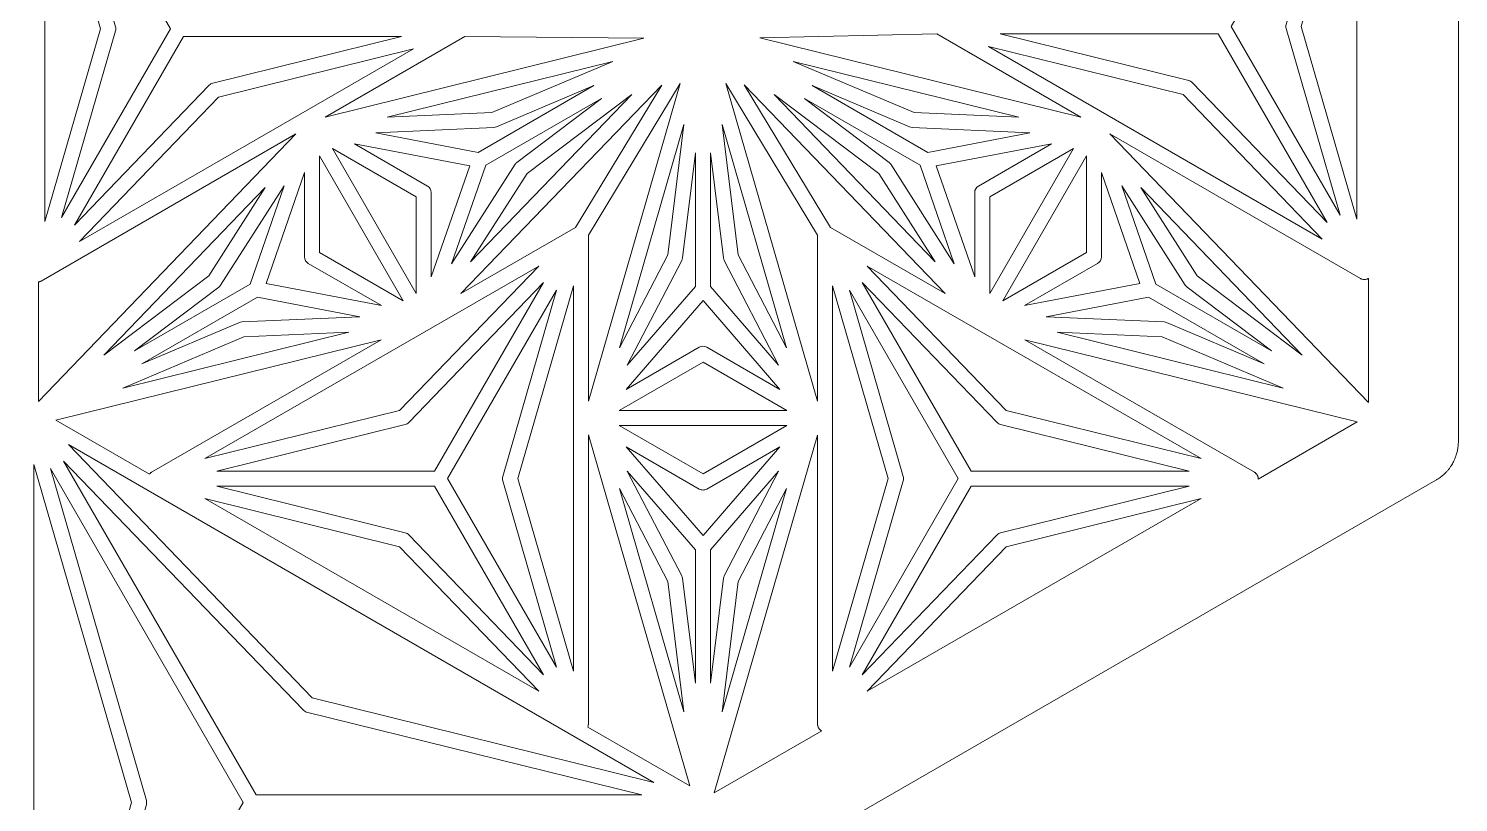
# Model space of a CAD drawing. Header units: inches. Extents: x 0.08 to 7.7, y 0.07 to 8.85.
# Drawn here: x 5.106 to 7.702, y 1.65 to 3.056 of the extents above; entities that cross this region are included whole.
import ezdxf

# ---------------------------------------------------------------- set-up
doc = ezdxf.new("R2010")
doc.units = ezdxf.units.IN
doc.header["$MEASUREMENT"] = 0
doc.layers.add('Layer 1', color=7, linetype='Continuous')

# ---------------------------------------------------------------- blocks, each defined once
blk = doc.blocks.new('block 2')
at = {"layer": 'Layer 1', "lineweight": 0}
for points in [[(5.1354, 3.4049), (5.2365, 3.0549), (5.1354, 2.7049), (5.1354, 3.4049)], [(7.518, 2.7094), (7.417, 3.0594), (7.518, 3.4094), (7.518, 2.7094)], [(6.2233, 3.038), (5.6446, 2.8948), (5.8983, 3.0413), (6.2233, 3.038)], [(6.4337, 3.039), (6.7552, 3.0457), (7.0165, 2.8948), (6.4337, 3.039)], [(5.4509, 2.9311), (5.8046, 3.0186), (5.1984, 2.6686), (5.4509, 2.9311)], [(6.8489, 3.023), (7.2025, 2.9355), (7.4551, 2.673), (6.8489, 3.023)], [(6.1668, 2.996), (5.9472, 2.903), (5.7568, 2.8945), (6.1668, 2.996)], [(6.7139, 2.903), (6.4943, 2.996), (6.9043, 2.8945), (6.7139, 2.903)], [(6.2557, 2.953), (6.099, 2.6942), (5.891, 2.5741), (6.2557, 2.953)], [(6.0111, 2.7923), (6.2015, 2.936), (5.9086, 2.6316), (6.0111, 2.7923)], [(6.1224, 2.6803), (6.289, 2.9555), (6.1224, 2.3786), (6.1224, 2.6803)], [(6.5387, 2.3787), (6.3722, 2.9555), (6.5387, 2.6803), (6.5387, 2.3787)], [(6.4054, 2.9531), (6.7701, 2.5741), (6.5621, 2.6942), (6.4054, 2.9531)], [(6.65, 2.7923), (6.7525, 2.6316), (6.4596, 2.936), (6.65, 2.7923)], [(6.2959, 2.8815), (6.2666, 2.6448), (6.1788, 2.4757), (6.2959, 2.8815)], [(6.3945, 2.6448), (6.3652, 2.8815), (6.4823, 2.4757), (6.3945, 2.6448)], [(5.8098, 2.5743), (5.6578, 2.8377), (5.8098, 2.7499), (5.8098, 2.5743)], [(6.8513, 2.7499), (7.0033, 2.8377), (6.8513, 2.5743), (6.8513, 2.7499)], [(5.6343, 2.8241), (5.7863, 2.5607), (5.6343, 2.6485), (5.6343, 2.8241)], [(7.0269, 2.8241), (7.0269, 2.6485), (6.8748, 2.5607), (7.0269, 2.8241)], [(5.5355, 2.7668), (5.433, 2.6061), (5.2426, 2.4624), (5.5355, 2.7668)], [(7.2281, 2.6061), (7.1256, 2.7668), (7.4185, 2.4624), (7.2281, 2.6061)], [(6.0323, 2.6242), (5.7797, 2.3617), (5.426, 2.2742), (6.0323, 2.6242)], [(6.8814, 2.3617), (6.6288, 2.6242), (7.2351, 2.2742), (6.8814, 2.3617)], [(5.9941, 2.2379), (6.0952, 2.5879), (6.0952, 1.8879), (5.9941, 2.2379)], [(6.5659, 2.5879), (6.667, 2.2379), (6.5659, 1.8879), (6.5659, 2.5879)], [(5.4969, 2.4954), (5.6873, 2.5039), (5.2772, 2.4024), (5.4969, 2.4954)], [(7.1642, 2.4954), (7.3839, 2.4024), (6.9738, 2.5039), (7.1642, 2.4954)], [(6.3306, 2.4493), (6.4826, 2.3615), (6.1785, 2.3615), (6.3306, 2.4493)], [(6.4826, 2.3343), (6.3306, 2.2465), (6.1785, 2.3343), (6.4826, 2.3343)], [(6.2412, 1.686), (5.6211, 1.8394), (5.1782, 2.2997), (6.2412, 1.686)], [(5.1153, 2.2633), (5.2925, 1.6497), (5.1153, 1.036), (5.1153, 2.2633)], [(6.1788, 2.2201), (6.2666, 2.051), (6.2959, 1.8143), (6.1788, 2.2201)], [(6.3945, 2.051), (6.4823, 2.2201), (6.3652, 1.8143), (6.3945, 2.051)], [(5.7797, 2.114), (6.0323, 1.8516), (5.426, 2.2016), (5.7797, 2.114)], [(6.8814, 2.114), (7.2351, 2.2016), (6.6288, 1.8516), (6.8814, 2.114)]]:
    blk.add_lwpolyline(points, dxfattribs=at)
for points, knots in [([(7.6873, 2.2585), (7.688, 2.2594), (7.6886, 2.2604), (7.6893, 2.2613), (7.69, 2.2625), (7.6907, 2.2637), (7.6914, 2.2649), (7.6921, 2.266), (7.6927, 2.2672), (7.6933, 2.2684), (7.6939, 2.2694), (7.6944, 2.2705), (7.6949, 2.2716), (7.6955, 2.273), (7.6961, 2.2743), (7.6967, 2.2757), (7.6971, 2.2767), (7.6974, 2.2778), (7.6978, 2.2788), (7.6983, 2.2803), (7.6988, 2.2817), (7.6992, 2.2832), (7.6995, 2.2843), (7.6998, 2.2854), (7.7001, 2.2865), (7.7004, 2.2879), (7.7007, 2.2894), (7.701, 2.2908), (7.7012, 2.2921), (7.7014, 2.2934), (7.7016, 2.2947), (7.7018, 2.296), (7.7019, 2.2973), (7.702, 2.2985), (7.7022, 2.3001), (7.7022, 2.3018), (7.7023, 2.3034), (7.7023, 2.3041), (7.7024, 2.3049), (7.7024, 2.3056), (7.7024, 2.3056), (7.7024, 6.6148), (7.7024, 6.6148), (7.7024, 6.6156), (7.7023, 6.6163), (7.7023, 6.6171), (7.7022, 6.6187), (7.7022, 6.6203), (7.702, 6.6219), (7.7019, 6.6232), (7.7018, 6.6244), (7.7016, 6.6257), (7.7014, 6.627), (7.7012, 6.6283), (7.701, 6.6296), (7.7007, 6.6311), (7.7004, 6.6325), (7.7001, 6.6339), (7.6998, 6.635), (7.6995, 6.6361), (7.6992, 6.6372), (7.6988, 6.6387), (7.6983, 6.6402), (7.6978, 6.6416), (7.6974, 6.6427), (7.6971, 6.6437), (7.6967, 6.6447), (7.6961, 6.6461), (7.6955, 6.6475), (7.6949, 6.6488), (7.6944, 6.6499), (7.6939, 6.651), (7.6934, 6.652), (7.6927, 6.6532), (7.6921, 6.6544), (7.6914, 6.6556), (7.6907, 6.6568), (7.69, 6.6579), (7.6893, 6.6591), (7.6886, 6.6601), (7.688, 6.661), (7.6873, 6.662), (7.6864, 6.6632), (7.6855, 6.6644), (7.6846, 6.6656), (7.6839, 6.6665), (7.6832, 6.6673), (7.6825, 6.6681), (7.6815, 6.6693), (7.6805, 6.6704), (7.6794, 6.6716), (7.6786, 6.6724), (7.6778, 6.6731), (7.677, 6.6739), (7.6759, 6.6749), (7.6748, 6.6759), (7.6737, 6.6769), (7.6727, 6.6777), (7.6716, 6.6785), (7.6706, 6.6793), (7.6696, 6.6801), (7.6686, 6.6809), (7.6675, 6.6817), (7.6662, 6.6826), (7.6649, 6.6834), (7.6635, 6.6843), (7.6628, 6.6847), (7.6622, 6.6851), (7.6616, 6.6855), (7.6616, 6.6855), (3.9297, 8.8401), (3.9297, 8.8401), (3.929, 8.8405), (3.9283, 8.8408), (3.9275, 8.8412), (3.9262, 8.8419), (3.9249, 8.8427), (3.9235, 8.8433), (3.9222, 8.8439), (3.921, 8.8444), (3.9197, 8.8449), (3.9186, 8.8454), (3.9174, 8.8458), (3.9163, 8.8463), (3.9148, 8.8468), (3.9133, 8.8472), (3.9118, 8.8477), (3.9108, 8.848), (3.9098, 8.8483), (3.9088, 8.8485), (3.9072, 8.8489), (3.9056, 8.8492), (3.904, 8.8496), (3.9031, 8.8497), (3.9021, 8.8499), (3.9011, 8.8501), (3.8995, 8.8503), (3.8979, 8.8505), (3.8963, 8.8506), (3.8953, 8.8507), (3.8942, 8.8508), (3.8931, 8.8509), (3.8916, 8.8509), (3.8902, 8.851), (3.8887, 8.851), (3.8875, 8.851), (3.8862, 8.8509), (3.885, 8.8509), (3.8837, 8.8508), (3.8824, 8.8507), (3.8811, 8.8506), (3.8797, 8.8505), (3.8783, 8.8503), (3.8769, 8.8501), (3.8758, 8.8499), (3.8746, 8.8497), (3.8735, 8.8495), (3.872, 8.8492), (3.8706, 8.8489), (3.8691, 8.8486), (3.868, 8.8483), (3.8668, 8.8479), (3.8657, 8.8476), (3.8643, 8.8472), (3.863, 8.8468), (3.8616, 8.8463), (3.8604, 8.8459), (3.8591, 8.8453), (3.8579, 8.8448), (3.8567, 8.8443), (3.8555, 8.8439), (3.8544, 8.8433), (3.8529, 8.8427), (3.8515, 8.8419), (3.8501, 8.8412), (3.8494, 8.8408), (3.8487, 8.8405), (3.8481, 8.8401), (3.8481, 8.8401), (0.1162, 6.6855), (0.1162, 6.6855), (0.1156, 6.6851), (0.115, 6.6847), (0.1143, 6.6843), (0.113, 6.6834), (0.1116, 6.6826), (0.1102, 6.6816), (0.1092, 6.6809), (0.1082, 6.6802), (0.1072, 6.6794), (0.1062, 6.6786), (0.1051, 6.6777), (0.1041, 6.6769), (0.103, 6.6759), (0.1019, 6.6749), (0.1009, 6.674), (0.1, 6.6732), (0.0992, 6.6724), (0.0984, 6.6715), (0.0973, 6.6704), (0.0963, 6.6693), (0.0953, 6.6682), (0.0946, 6.6673), (0.0939, 6.6664), (0.0932, 6.6656), (0.0922, 6.6644), (0.0914, 6.6633), (0.0905, 6.6621), (0.0898, 6.6611), (0.0891, 6.66), (0.0885, 6.659), (0.0877, 6.6579), (0.0871, 6.6568), (0.0864, 6.6556), (0.0857, 6.6544), (0.085, 6.6532), (0.0844, 6.652), (0.0839, 6.651), (0.0834, 6.6499), (0.0829, 6.6489), (0.0823, 6.6475), (0.0817, 6.6461), (0.0811, 6.6447), (0.0807, 6.6437), (0.0804, 6.6427), (0.08, 6.6417), (0.0795, 6.6402), (0.079, 6.6387), (0.0786, 6.6372), (0.0783, 6.6361), (0.078, 6.635), (0.0777, 6.634), (0.0774, 6.6325), (0.0771, 6.6311), (0.0768, 6.6296), (0.0766, 6.6283), (0.0764, 6.627), (0.0762, 6.6257), (0.076, 6.6244), (0.0759, 6.6232), (0.0757, 6.6219), (0.0756, 6.6203), (0.0755, 6.6186), (0.0755, 6.617), (0.0755, 6.6163), (0.0754, 6.6155), (0.0754, 6.6148), (0.0754, 6.6148), (0.0754, 2.3056), (0.0754, 2.3056), (0.0754, 2.3049), (0.0755, 2.3042), (0.0755, 2.3034), (0.0755, 2.3018), (0.0756, 2.3002), (0.0757, 2.2985), (0.0759, 2.2972), (0.076, 2.296), (0.0762, 2.2947), (0.0764, 2.2934), (0.0766, 2.2921), (0.0768, 2.2908), (0.0771, 2.2894), (0.0774, 2.2879), (0.0777, 2.2865), (0.078, 2.2854), (0.0783, 2.2843), (0.0786, 2.2832), (0.079, 2.2817), (0.0795, 2.2803), (0.08, 2.2788), (0.0803, 2.2778), (0.0807, 2.2767), (0.0811, 2.2757), (0.0817, 2.2743), (0.0823, 2.273), (0.0829, 2.2716), (0.0834, 2.2705), (0.0839, 2.2695), (0.0844, 2.2684), (0.085, 2.2672), (0.0857, 2.266), (0.0864, 2.2648), (0.0871, 2.2637), (0.0878, 2.2625), (0.0885, 2.2614), (0.0891, 2.2604), (0.0898, 2.2594), (0.0905, 2.2584), (0.0914, 2.2572), (0.0922, 2.256), (0.0932, 2.2548), (0.0939, 2.254), (0.0946, 2.2531), (0.0953, 2.2523), (0.0963, 2.2511), (0.0973, 2.25), (0.0984, 2.2489), (0.0992, 2.2481), (0.1, 2.2473), (0.1008, 2.2465), (0.1019, 2.2455), (0.103, 2.2445), (0.1041, 2.2435), (0.1051, 2.2427), (0.1061, 2.2419), (0.1072, 2.2411), (0.1082, 2.2403), (0.1092, 2.2395), (0.1102, 2.2388), (0.1116, 2.2378), (0.1129, 2.237), (0.1143, 2.2361), (0.115, 2.2357), (0.1156, 2.2353), (0.1162, 2.2349), (0.1162, 2.2349), (3.8481, 0.0803), (3.8481, 0.0803), (3.8481, 0.0803), (3.8482, 0.0803), (3.8483, 0.0802), (3.8505, 0.079), (3.8527, 0.0779), (3.855, 0.0769), (3.856, 0.0764), (3.857, 0.0758), (3.8581, 0.0754), (3.8588, 0.0751), (3.8596, 0.075), (3.8603, 0.0747), (3.8696, 0.0712), (3.8792, 0.0694), (3.8888, 0.0694), (3.8888, 0.0694), (3.8889, 0.0694), (3.8889, 0.0694), (3.8889, 0.0694), (3.8889, 0.0694), (3.889, 0.0694), (3.898, 0.0694), (3.9072, 0.071), (3.916, 0.0742), (3.9173, 0.0746), (3.9185, 0.075), (3.9197, 0.0754), (3.9206, 0.0758), (3.9215, 0.0763), (3.9224, 0.0767), (3.9248, 0.0778), (3.9272, 0.0789), (3.9295, 0.0802), (3.9296, 0.0803), (3.9297, 0.0803), (3.9297, 0.0803), (3.9297, 0.0803), (7.6616, 2.2349), (7.6616, 2.2349), (7.6623, 2.2353), (7.6629, 2.2358), (7.6635, 2.2362), (7.6649, 2.237), (7.6662, 2.2378), (7.6675, 2.2387), (7.6686, 2.2395), (7.6696, 2.2403), (7.6707, 2.2411), (7.6717, 2.2419), (7.6727, 2.2427), (7.6737, 2.2435), (7.6748, 2.2445), (7.6759, 2.2455), (7.677, 2.2466), (7.6778, 2.2473), (7.6786, 2.248), (7.6793, 2.2488), (7.6805, 2.25), (7.6815, 2.2512), (7.6825, 2.2524), (7.6832, 2.2531), (7.6839, 2.254), (7.6846, 2.2548), (7.6855, 2.256), (7.6864, 2.2572), (7.6873, 2.2585)], [0, 0, 0, 0, 1, 1, 1, 2, 2, 2, 3, 3, 3, 4, 4, 4, 5, 5, 5, 6, 6, 6, 7, 7, 7, 8, 8, 8, 9, 9, 9, 10, 10, 10, 11, 11, 11, 12, 12, 12, 13, 13, 13, 14, 14, 14, 15, 15, 15, 16, 16, 16, 17, 17, 17, 18, 18, 18, 19, 19, 19, 20, 20, 20, 21, 21, 21, 22, 22, 22, 23, 23, 23, 24, 24, 24, 25, 25, 25, 26, 26, 26, 27, 27, 27, 28, 28, 28, 29, 29, 29, 30, 30, 30, 31, 31, 31, 32, 32, 32, 33, 33, 33, 34, 34, 34, 35, 35, 35, 36, 36, 36, 37, 37, 37, 38, 38, 38, 39, 39, 39, 40, 40, 40, 41, 41, 41, 42, 42, 42, 43, 43, 43, 44, 44, 44, 45, 45, 45, 46, 46, 46, 47, 47, 47, 48, 48, 48, 49, 49, 49, 50, 50, 50, 51, 51, 51, 52, 52, 52, 53, 53, 53, 54, 54, 54, 55, 55, 55, 56, 56, 56, 57, 57, 57, 58, 58, 58, 59, 59, 59, 60, 60, 60, 61, 61, 61, 62, 62, 62, 63, 63, 63, 64, 64, 64, 65, 65, 65, 66, 66, 66, 67, 67, 67, 68, 68, 68, 69, 69, 69, 70, 70, 70, 71, 71, 71, 72, 72, 72, 73, 73, 73, 74, 74, 74, 75, 75, 75, 76, 76, 76, 77, 77, 77, 78, 78, 78, 79, 79, 79, 80, 80, 80, 81, 81, 81, 82, 82, 82, 83, 83, 83, 84, 84, 84, 85, 85, 85, 86, 86, 86, 87, 87, 87, 88, 88, 88, 89, 89, 89, 90, 90, 90, 91, 91, 91, 92, 92, 92, 93, 93, 93, 94, 94, 94, 95, 95, 95, 96, 96, 96, 97, 97, 97, 98, 98, 98, 99, 99, 99, 100, 100, 100, 101, 101, 101, 102, 102, 102, 103, 103, 103, 104, 104, 104, 105, 105, 105, 106, 106, 106, 107, 107, 107, 108, 108, 108, 109, 109, 109, 110, 110, 110, 111, 111, 111, 112, 112, 112, 113, 113, 113, 114, 114, 114, 115, 115, 115, 116, 116, 116, 117, 117, 117, 118, 118, 118, 119, 119, 119, 120, 120, 120, 121, 121, 121, 122, 122, 122, 123, 123, 123, 124, 124, 124, 125, 125, 125, 126, 126, 126, 127, 127, 127, 128, 128, 128, 128]), ([(7.3897, 3.0631), (7.389, 3.0607), (7.389, 3.0581), (7.3897, 3.0556), (7.3897, 3.0556), (7.4876, 2.7167), (7.4876, 2.7167), (7.4876, 2.7167), (7.2897, 3.0594), (7.2897, 3.0594), (7.2897, 3.0594), (7.4876, 3.4021), (7.4876, 3.4021), (7.4876, 3.4021), (7.3897, 3.0631), (7.3897, 3.0631)], [0, 0, 0, 0, 1, 1, 1, 2, 2, 2, 3, 3, 3, 4, 4, 4, 5, 5, 5, 5]), ([(5.2637, 3.0512), (5.2644, 3.0536), (5.2644, 3.0562), (5.2637, 3.0587), (5.2637, 3.0587), (5.1659, 3.3976), (5.1659, 3.3976), (5.1659, 3.3976), (5.3637, 3.0549), (5.3637, 3.0549), (5.3637, 3.0549), (5.1659, 2.7122), (5.1659, 2.7122), (5.1659, 2.7122), (5.2637, 3.0512), (5.2637, 3.0512)], [0, 0, 0, 0, 1, 1, 1, 2, 2, 2, 3, 3, 3, 4, 4, 4, 5, 5, 5, 5]), ([(5.3873, 3.0413), (5.3873, 3.0413), (5.783, 3.0413), (5.783, 3.0413), (5.783, 3.0413), (5.4406, 2.9566), (5.4406, 2.9566), (5.4381, 2.956), (5.4358, 2.9547), (5.434, 2.9528), (5.434, 2.9528), (5.1894, 2.6986), (5.1894, 2.6986), (5.1894, 2.6986), (5.3873, 3.0413), (5.3873, 3.0413)], [0, 0, 0, 0, 1, 1, 1, 2, 2, 2, 3, 3, 3, 4, 4, 4, 5, 5, 5, 5]), ([(7.2662, 3.0458), (7.2662, 3.0458), (7.464, 2.703), (7.464, 2.703), (7.464, 2.703), (7.2194, 2.9572), (7.2194, 2.9572), (7.2176, 2.9591), (7.2154, 2.9604), (7.2129, 2.961), (7.2129, 2.961), (6.8704, 3.0458), (6.8704, 3.0458), (6.8704, 3.0458), (7.2662, 3.0458), (7.2662, 3.0458)], [0, 0, 0, 0, 1, 1, 1, 2, 2, 2, 3, 3, 3, 4, 4, 4, 5, 5, 5, 5]), ([(5.9225, 2.8306), (5.9225, 2.8306), (5.7367, 2.8664), (5.7367, 2.8664), (5.7367, 2.8664), (5.9509, 2.8759), (5.9509, 2.8759), (5.9525, 2.876), (5.9541, 2.8763), (5.9555, 2.877), (5.9555, 2.877), (6.1324, 2.9519), (6.1324, 2.9519), (6.1324, 2.9519), (5.9225, 2.8306), (5.9225, 2.8306)], [0, 0, 0, 0, 1, 1, 1, 2, 2, 2, 3, 3, 3, 4, 4, 4, 5, 5, 5, 5]), ([(6.7386, 2.8306), (6.7386, 2.8306), (6.5287, 2.9519), (6.5287, 2.9519), (6.5287, 2.9519), (6.7056, 2.877), (6.7056, 2.877), (6.7071, 2.8763), (6.7086, 2.876), (6.7103, 2.8759), (6.7103, 2.8759), (6.9244, 2.8664), (6.9244, 2.8664), (6.9244, 2.8664), (6.7386, 2.8306), (6.7386, 2.8306)], [0, 0, 0, 0, 1, 1, 1, 2, 2, 2, 3, 3, 3, 4, 4, 4, 5, 5, 5, 5]), ([(5.9361, 2.8071), (5.9361, 2.8071), (6.1461, 2.9283), (6.1461, 2.9283), (6.1461, 2.9283), (5.9928, 2.8125), (5.9928, 2.8125), (5.9915, 2.8116), (5.9903, 2.8104), (5.9895, 2.809), (5.9895, 2.809), (5.8741, 2.6283), (5.8741, 2.6283), (5.8741, 2.6283), (5.9361, 2.8071), (5.9361, 2.8071)], [0, 0, 0, 0, 1, 1, 1, 2, 2, 2, 3, 3, 3, 4, 4, 4, 5, 5, 5, 5]), ([(6.725, 2.8071), (6.725, 2.8071), (6.787, 2.6282), (6.787, 2.6282), (6.787, 2.6282), (6.6716, 2.809), (6.6716, 2.809), (6.6708, 2.8104), (6.6696, 2.8116), (6.6684, 2.8125), (6.6684, 2.8125), (6.515, 2.9283), (6.515, 2.9283), (6.515, 2.9283), (6.725, 2.8071), (6.725, 2.8071)], [0, 0, 0, 0, 1, 1, 1, 2, 2, 2, 3, 3, 3, 4, 4, 4, 5, 5, 5, 5]), ([(5.1237, 2.5953), (5.1244, 2.5954), (5.1251, 2.5955), (5.1258, 2.5957), (5.1261, 2.5958), (5.1263, 2.5959), (5.1266, 2.5961), (5.1268, 2.5961), (5.1269, 2.5961), (5.1271, 2.5962), (5.1273, 2.5962), (5.1274, 2.5964), (5.1276, 2.5965), (5.1279, 2.5966), (5.1282, 2.5967), (5.1286, 2.5969), (5.1286, 2.5969), (5.1286, 2.5969), (5.1286, 2.5969), (5.1286, 2.5969), (5.5914, 2.8641), (5.5914, 2.8641), (5.5914, 2.8641), (5.1237, 2.3781), (5.1237, 2.3781), (5.1237, 2.3781), (5.1237, 2.5953), (5.1237, 2.5953)], [0, 0, 0, 0, 1, 1, 1, 2, 2, 2, 3, 3, 3, 4, 4, 4, 5, 5, 5, 6, 6, 6, 7, 7, 7, 8, 8, 8, 9, 9, 9, 9]), ([(7.0697, 2.8641), (7.0697, 2.8641), (7.5248, 2.6013), (7.5248, 2.6013), (7.5249, 2.6013), (7.5249, 2.6013), (7.5249, 2.6013), (7.5252, 2.6011), (7.5256, 2.601), (7.5259, 2.6009), (7.5261, 2.6008), (7.5262, 2.6006), (7.5264, 2.6006), (7.5265, 2.6005), (7.5267, 2.6005), (7.5269, 2.6005), (7.5271, 2.6004), (7.5274, 2.6002), (7.5277, 2.6002), (7.529, 2.5998), (7.5303, 2.5995), (7.5316, 2.5995), (7.5316, 2.5995), (7.5316, 2.5995), (7.5316, 2.5995), (7.5316, 2.5995), (7.5316, 2.5995), (7.5316, 2.5995), (7.5316, 2.5995), (7.5316, 2.5995), (7.5316, 2.5995), (7.5317, 2.5995), (7.5317, 2.5995), (7.5317, 2.5995), (7.5329, 2.5995), (7.5341, 2.5997), (7.5353, 2.6), (7.5353, 2.6), (7.5354, 2.6), (7.5354, 2.6), (7.5356, 2.6001), (7.5356, 2.6002), (7.5358, 2.6002), (7.5359, 2.6003), (7.536, 2.6003), (7.5361, 2.6003), (7.5363, 2.6004), (7.5366, 2.6005), (7.5368, 2.6005), (7.537, 2.6006), (7.5372, 2.6008), (7.5374, 2.6009), (7.5378, 2.601), (7.5381, 2.6011), (7.5384, 2.6013), (7.5384, 2.6013), (7.5384, 2.6013), (7.5385, 2.6013), (7.5385, 2.6014), (7.5386, 2.6014), (7.5386, 2.6015), (7.5388, 2.6016), (7.5389, 2.6017), (7.5391, 2.6018), (7.5391, 2.6018), (7.5391, 2.3763), (7.5391, 2.3763), (7.5391, 2.3763), (7.0697, 2.8641), (7.0697, 2.8641)], [0, 0, 0, 0, 1, 1, 1, 2, 2, 2, 3, 3, 3, 4, 4, 4, 5, 5, 5, 6, 6, 6, 7, 7, 7, 8, 8, 8, 9, 9, 9, 10, 10, 10, 11, 11, 11, 12, 12, 12, 13, 13, 13, 14, 14, 14, 15, 15, 15, 16, 16, 16, 17, 17, 17, 18, 18, 18, 19, 19, 19, 20, 20, 20, 21, 21, 21, 22, 22, 22, 23, 23, 23, 23]), ([(5.8303, 2.7695), (5.8303, 2.7695), (5.6975, 2.8462), (5.6975, 2.8462), (5.6975, 2.8462), (5.9069, 2.8059), (5.9069, 2.8059), (5.9069, 2.8059), (5.8371, 2.6044), (5.8371, 2.6044), (5.8371, 2.6044), (5.8371, 2.7578), (5.8371, 2.7578), (5.8371, 2.7626), (5.8345, 2.7671), (5.8303, 2.7695)], [0, 0, 0, 0, 1, 1, 1, 2, 2, 2, 3, 3, 3, 4, 4, 4, 5, 5, 5, 5]), ([(6.824, 2.7578), (6.824, 2.7578), (6.824, 2.6044), (6.824, 2.6044), (6.824, 2.6044), (6.7542, 2.8059), (6.7542, 2.8059), (6.7542, 2.8059), (6.9636, 2.8462), (6.9636, 2.8462), (6.9636, 2.8462), (6.8308, 2.7695), (6.8308, 2.7695), (6.8266, 2.7671), (6.824, 2.7626), (6.824, 2.7578)], [0, 0, 0, 0, 1, 1, 1, 2, 2, 2, 3, 3, 3, 4, 4, 4, 5, 5, 5, 5]), ([(6.317, 2.5872), (6.317, 2.5872), (6.1931, 2.4441), (6.1931, 2.4441), (6.1931, 2.4441), (6.2919, 2.6344), (6.2919, 2.6344), (6.2927, 2.6358), (6.2931, 2.6374), (6.2934, 2.639), (6.2934, 2.639), (6.317, 2.8297), (6.317, 2.8297), (6.317, 2.8297), (6.317, 2.5872), (6.317, 2.5872)], [0, 0, 0, 0, 1, 1, 1, 2, 2, 2, 3, 3, 3, 4, 4, 4, 5, 5, 5, 5]), ([(6.3442, 2.5872), (6.3442, 2.5872), (6.3442, 2.8297), (6.3442, 2.8297), (6.3442, 2.8297), (6.3678, 2.639), (6.3678, 2.639), (6.368, 2.6374), (6.3684, 2.6358), (6.3692, 2.6344), (6.3692, 2.6344), (6.468, 2.4441), (6.468, 2.4441), (6.468, 2.4441), (6.3442, 2.5872), (6.3442, 2.5872)], [0, 0, 0, 0, 1, 1, 1, 2, 2, 2, 3, 3, 3, 4, 4, 4, 5, 5, 5, 5]), ([(5.607, 2.794), (5.607, 2.794), (5.607, 2.6407), (5.607, 2.6407), (5.607, 2.6358), (5.6096, 2.6313), (5.6138, 2.6289), (5.6138, 2.6289), (5.7466, 2.5522), (5.7466, 2.5522), (5.7466, 2.5522), (5.5372, 2.5925), (5.5372, 2.5925), (5.5372, 2.5925), (5.607, 2.794), (5.607, 2.794)], [0, 0, 0, 0, 1, 1, 1, 2, 2, 2, 3, 3, 3, 4, 4, 4, 5, 5, 5, 5]), ([(7.0473, 2.6289), (7.0515, 2.6313), (7.0541, 2.6358), (7.0541, 2.6407), (7.0541, 2.6407), (7.0541, 2.794), (7.0541, 2.794), (7.0541, 2.794), (7.1239, 2.5925), (7.1239, 2.5925), (7.1239, 2.5925), (6.9145, 2.5522), (6.9145, 2.5522), (6.9145, 2.5522), (7.0473, 2.6289), (7.0473, 2.6289)], [0, 0, 0, 0, 1, 1, 1, 2, 2, 2, 3, 3, 3, 4, 4, 4, 5, 5, 5, 5]), ([(5.4514, 2.5859), (5.4527, 2.5868), (5.4538, 2.588), (5.4546, 2.5894), (5.4546, 2.5894), (5.5699, 2.7701), (5.5699, 2.7701), (5.5699, 2.7701), (5.508, 2.5913), (5.508, 2.5913), (5.508, 2.5913), (5.298, 2.4701), (5.298, 2.4701), (5.298, 2.4701), (5.4514, 2.5859), (5.4514, 2.5859)], [0, 0, 0, 0, 1, 1, 1, 2, 2, 2, 3, 3, 3, 4, 4, 4, 5, 5, 5, 5]), ([(7.1531, 2.5913), (7.1531, 2.5913), (7.0912, 2.7701), (7.0912, 2.7701), (7.0912, 2.7701), (7.2065, 2.5894), (7.2065, 2.5894), (7.2073, 2.588), (7.2085, 2.5868), (7.2097, 2.5859), (7.2097, 2.5859), (7.3631, 2.4701), (7.3631, 2.4701), (7.3631, 2.4701), (7.1531, 2.5913), (7.1531, 2.5913)], [0, 0, 0, 0, 1, 1, 1, 2, 2, 2, 3, 3, 3, 4, 4, 4, 5, 5, 5, 5]), ([(5.8433, 2.2515), (5.8433, 2.2515), (5.4476, 2.2515), (5.4476, 2.2515), (5.4476, 2.2515), (5.79, 2.3362), (5.79, 2.3362), (5.7925, 2.3368), (5.7948, 2.3381), (5.7966, 2.34), (5.7966, 2.34), (6.0412, 2.5942), (6.0412, 2.5942), (6.0412, 2.5942), (5.8433, 2.2515), (5.8433, 2.2515)], [0, 0, 0, 0, 1, 1, 1, 2, 2, 2, 3, 3, 3, 4, 4, 4, 5, 5, 5, 5]), ([(5.9669, 2.2341), (5.9669, 2.2341), (6.0647, 1.8952), (6.0647, 1.8952), (6.0647, 1.8952), (5.8669, 2.2379), (5.8669, 2.2379), (5.8669, 2.2379), (6.0647, 2.5806), (6.0647, 2.5806), (6.0647, 2.5806), (5.9669, 2.2417), (5.9669, 2.2417), (5.9662, 2.2392), (5.9662, 2.2366), (5.9669, 2.2341)], [0, 0, 0, 0, 1, 1, 1, 2, 2, 2, 3, 3, 3, 4, 4, 4, 5, 5, 5, 5]), ([(6.5964, 1.8952), (6.5964, 1.8952), (6.6942, 2.2341), (6.6942, 2.2341), (6.6949, 2.2366), (6.6949, 2.2392), (6.6942, 2.2417), (6.6942, 2.2417), (6.5964, 2.5806), (6.5964, 2.5806), (6.5964, 2.5806), (6.7942, 2.2379), (6.7942, 2.2379), (6.7942, 2.2379), (6.5964, 1.8952), (6.5964, 1.8952)], [0, 0, 0, 0, 1, 1, 1, 2, 2, 2, 3, 3, 3, 4, 4, 4, 5, 5, 5, 5]), ([(6.8178, 2.2515), (6.8178, 2.2515), (6.6199, 2.5942), (6.6199, 2.5942), (6.6199, 2.5942), (6.8645, 2.34), (6.8645, 2.34), (6.8663, 2.3381), (6.8686, 2.3368), (6.8711, 2.3362), (6.8711, 2.3362), (7.2135, 2.2515), (7.2135, 2.2515), (7.2135, 2.2515), (6.8178, 2.2515), (6.8178, 2.2515)], [0, 0, 0, 0, 1, 1, 1, 2, 2, 2, 3, 3, 3, 4, 4, 4, 5, 5, 5, 5]), ([(5.5216, 2.5678), (5.5216, 2.5678), (5.7074, 2.532), (5.7074, 2.532), (5.7074, 2.532), (5.4933, 2.5225), (5.4933, 2.5225), (5.4916, 2.5224), (5.49, 2.5221), (5.4886, 2.5214), (5.4886, 2.5214), (5.3117, 2.4466), (5.3117, 2.4466), (5.3117, 2.4466), (5.5216, 2.5678), (5.5216, 2.5678)], [0, 0, 0, 0, 1, 1, 1, 2, 2, 2, 3, 3, 3, 4, 4, 4, 5, 5, 5, 5]), ([(6.3306, 2.5613), (6.3306, 2.5613), (6.4702, 2.4001), (6.4702, 2.4001), (6.4702, 2.4001), (6.3374, 2.4768), (6.3374, 2.4768), (6.3332, 2.4792), (6.328, 2.4792), (6.3237, 2.4768), (6.3237, 2.4768), (6.1909, 2.4001), (6.1909, 2.4001), (6.1909, 2.4001), (6.3306, 2.5613), (6.3306, 2.5613)], [0, 0, 0, 0, 1, 1, 1, 2, 2, 2, 3, 3, 3, 4, 4, 4, 5, 5, 5, 5]), ([(7.1395, 2.5678), (7.1395, 2.5678), (7.3494, 2.4466), (7.3494, 2.4466), (7.3494, 2.4466), (7.1726, 2.5214), (7.1726, 2.5214), (7.1711, 2.5221), (7.1695, 2.5224), (7.1679, 2.5225), (7.1679, 2.5225), (6.9537, 2.532), (6.9537, 2.532), (6.9537, 2.532), (7.1395, 2.5678), (7.1395, 2.5678)], [0, 0, 0, 0, 1, 1, 1, 2, 2, 2, 3, 3, 3, 4, 4, 4, 5, 5, 5, 5]), ([(5.7459, 2.4903), (5.7459, 2.4903), (5.3291, 2.2497), (5.3291, 2.2497), (5.329, 2.2496), (5.329, 2.2496), (5.329, 2.2496), (5.3288, 2.2494), (5.3286, 2.2492), (5.3284, 2.2491), (5.3283, 2.249), (5.3281, 2.249), (5.328, 2.2489), (5.3279, 2.2488), (5.3278, 2.2488), (5.3277, 2.2488), (5.3275, 2.2486), (5.3273, 2.2483), (5.3271, 2.248), (5.3266, 2.2476), (5.3261, 2.2472), (5.3257, 2.2467), (5.3256, 2.2465), (5.3254, 2.2464), (5.3252, 2.2463), (5.3252, 2.2463), (5.1555, 2.3442), (5.1555, 2.3442), (5.1555, 2.3442), (5.7459, 2.4903), (5.7459, 2.4903)], [0, 0, 0, 0, 1, 1, 1, 2, 2, 2, 3, 3, 3, 4, 4, 4, 5, 5, 5, 6, 6, 6, 7, 7, 7, 8, 8, 8, 9, 9, 9, 10, 10, 10, 10]), ([(7.3387, 2.2371), (7.3387, 2.2374), (7.3388, 2.2376), (7.3388, 2.2379), (7.3388, 2.2382), (7.3387, 2.2384), (7.3387, 2.2387), (7.3386, 2.2391), (7.3387, 2.2394), (7.3386, 2.2398), (7.3386, 2.2401), (7.3385, 2.2403), (7.3385, 2.2406), (7.3384, 2.2408), (7.3385, 2.241), (7.3384, 2.2412), (7.3384, 2.2412), (7.3384, 2.2412), (7.3384, 2.2413), (7.3383, 2.2416), (7.3381, 2.2419), (7.3379, 2.2423), (7.3377, 2.2429), (7.3375, 2.2434), (7.3373, 2.2439), (7.3371, 2.2442), (7.3371, 2.2444), (7.337, 2.2447), (7.337, 2.2447), (7.3369, 2.2448), (7.3369, 2.2448), (7.3368, 2.245), (7.3365, 2.2452), (7.3364, 2.2454), (7.3364, 2.2455), (7.3363, 2.2456), (7.3363, 2.2456), (7.3362, 2.2457), (7.3362, 2.2459), (7.3361, 2.246), (7.3359, 2.2463), (7.3356, 2.2465), (7.3354, 2.2467), (7.335, 2.2472), (7.3345, 2.2476), (7.334, 2.248), (7.3338, 2.2483), (7.3336, 2.2486), (7.3334, 2.2488), (7.3332, 2.2489), (7.333, 2.2489), (7.3328, 2.249), (7.3328, 2.2491), (7.3327, 2.2491), (7.3327, 2.2491), (7.3325, 2.2492), (7.3324, 2.2494), (7.3321, 2.2496), (7.3321, 2.2496), (7.3321, 2.2496), (7.332, 2.2497), (7.332, 2.2497), (6.9152, 2.4903), (6.9152, 2.4903), (6.9152, 2.4903), (7.5187, 2.341), (7.5187, 2.341), (7.5187, 2.341), (7.3387, 2.2371), (7.3387, 2.2371), (7.3387, 2.2371), (7.3387, 2.2371), (7.3387, 2.2371)], [0, 0, 0, 0, 1, 1, 1, 2, 2, 2, 3, 3, 3, 4, 4, 4, 5, 5, 5, 6, 6, 6, 7, 7, 7, 8, 8, 8, 9, 9, 9, 10, 10, 10, 11, 11, 11, 12, 12, 12, 13, 13, 13, 14, 14, 14, 15, 15, 15, 16, 16, 16, 17, 17, 17, 18, 18, 18, 19, 19, 19, 20, 20, 20, 21, 21, 21, 22, 22, 22, 23, 23, 23, 24, 24, 24, 24]), ([(6.1215, 1.7872), (6.1217, 1.7879), (6.1219, 1.7885), (6.122, 1.7891), (6.1221, 1.7894), (6.1223, 1.7897), (6.1223, 1.79), (6.1223, 1.7903), (6.1223, 1.7905), (6.1223, 1.7907), (6.1223, 1.791), (6.1224, 1.7913), (6.1224, 1.7915), (6.1224, 1.7916), (6.1224, 1.7916), (6.1224, 1.7916), (6.1224, 1.7916), (6.1224, 2.3172), (6.1224, 2.3172), (6.1224, 2.3172), (6.3064, 1.6798), (6.3064, 1.6798), (6.3064, 1.6798), (6.1214, 1.7866), (6.1214, 1.7866), (6.1215, 1.7868), (6.1215, 1.787), (6.1215, 1.7872)], [0, 0, 0, 0, 1, 1, 1, 2, 2, 2, 3, 3, 3, 4, 4, 4, 5, 5, 5, 6, 6, 6, 7, 7, 7, 8, 8, 8, 9, 9, 9, 9]), ([(6.5387, 2.3171), (6.5387, 2.3171), (6.5387, 1.7916), (6.5387, 1.7916), (6.5387, 1.7916), (6.5387, 1.7916), (6.5387, 1.7915), (6.5387, 1.7913), (6.5388, 1.791), (6.5388, 1.7907), (6.5388, 1.7905), (6.5388, 1.7903), (6.5388, 1.79), (6.5388, 1.7897), (6.539, 1.7894), (6.5391, 1.7891), (6.5392, 1.7884), (6.5394, 1.7879), (6.5396, 1.7872), (6.5397, 1.787), (6.5397, 1.7866), (6.5398, 1.7863), (6.5399, 1.7861), (6.5401, 1.7859), (6.5402, 1.7857), (6.5403, 1.7855), (6.5403, 1.7852), (6.5405, 1.785), (6.5405, 1.7849), (6.5405, 1.7849), (6.5405, 1.7849), (6.5407, 1.7845), (6.541, 1.7843), (6.5412, 1.784), (6.5414, 1.7837), (6.5417, 1.7833), (6.5419, 1.783), (6.5422, 1.7827), (6.5423, 1.7824), (6.5426, 1.7822), (6.5426, 1.7821), (6.5426, 1.7821), (6.5427, 1.782), (6.5428, 1.782), (6.5428, 1.7819), (6.5428, 1.7819), (6.5429, 1.7819), (6.5429, 1.7818), (6.5429, 1.7818), (6.5429, 1.7818), (6.543, 1.7818), (6.543, 1.7817), (6.5431, 1.7816), (6.5433, 1.7815), (6.5434, 1.7814), (6.5437, 1.7812), (6.544, 1.781), (6.5443, 1.7808), (6.5447, 1.7805), (6.545, 1.7802), (6.5454, 1.78), (6.5454, 1.7799), (6.5454, 1.7799), (6.5455, 1.7799), (6.5455, 1.7798), (6.5455, 1.7798), (6.5456, 1.7798), (6.5458, 1.7797), (6.546, 1.7797), (6.5462, 1.7796), (6.5462, 1.7796), (6.351, 1.6668), (6.351, 1.6668), (6.351, 1.6668), (6.5387, 2.3171), (6.5387, 2.3171)], [0, 0, 0, 0, 1, 1, 1, 2, 2, 2, 3, 3, 3, 4, 4, 4, 5, 5, 5, 6, 6, 6, 7, 7, 7, 8, 8, 8, 9, 9, 9, 10, 10, 10, 11, 11, 11, 12, 12, 12, 13, 13, 13, 14, 14, 14, 15, 15, 15, 16, 16, 16, 17, 17, 17, 18, 18, 18, 19, 19, 19, 20, 20, 20, 21, 21, 21, 22, 22, 22, 23, 23, 23, 24, 24, 24, 25, 25, 25, 25]), ([(6.3306, 2.1345), (6.3306, 2.1345), (6.1909, 2.2957), (6.1909, 2.2957), (6.1909, 2.2957), (6.3237, 2.219), (6.3237, 2.219), (6.3259, 2.2178), (6.3282, 2.2172), (6.3306, 2.2172), (6.3329, 2.2172), (6.3353, 2.2178), (6.3374, 2.219), (6.3374, 2.219), (6.4702, 2.2957), (6.4702, 2.2957), (6.4702, 2.2957), (6.3306, 2.1345), (6.3306, 2.1345)], [0, 0, 0, 0, 1, 1, 1, 2, 2, 2, 3, 3, 3, 4, 4, 4, 5, 5, 5, 6, 6, 6, 6]), ([(5.5194, 1.6633), (5.5194, 1.6633), (5.1693, 2.2697), (5.1693, 2.2697), (5.1693, 2.2697), (5.6042, 1.8177), (5.6042, 1.8177), (5.606, 1.8159), (5.6083, 1.8145), (5.6108, 1.8139), (5.6108, 1.8139), (6.2196, 1.6633), (6.2196, 1.6633), (6.2196, 1.6633), (5.5194, 1.6633), (5.5194, 1.6633)], [0, 0, 0, 0, 1, 1, 1, 2, 2, 2, 3, 3, 3, 4, 4, 4, 5, 5, 5, 5]), ([(5.3197, 1.6459), (5.3204, 1.6484), (5.3204, 1.651), (5.3197, 1.6534), (5.3197, 1.6534), (5.1458, 2.2561), (5.1458, 2.2561), (5.1458, 2.2561), (5.4958, 1.6497), (5.4958, 1.6497), (5.4958, 1.6497), (5.1458, 1.0433), (5.1458, 1.0433), (5.1458, 1.0433), (5.3197, 1.6459), (5.3197, 1.6459)], [0, 0, 0, 0, 1, 1, 1, 2, 2, 2, 3, 3, 3, 4, 4, 4, 5, 5, 5, 5]), ([(6.317, 1.8661), (6.317, 1.8661), (6.2934, 2.0568), (6.2934, 2.0568), (6.2931, 2.0584), (6.2927, 2.06), (6.2919, 2.0614), (6.2919, 2.0614), (6.1931, 2.2516), (6.1931, 2.2516), (6.1931, 2.2516), (6.317, 2.1086), (6.317, 2.1086), (6.317, 2.1086), (6.317, 1.8661), (6.317, 1.8661)], [0, 0, 0, 0, 1, 1, 1, 2, 2, 2, 3, 3, 3, 4, 4, 4, 5, 5, 5, 5]), ([(6.3442, 2.1086), (6.3442, 2.1086), (6.468, 2.2516), (6.468, 2.2516), (6.468, 2.2516), (6.3692, 2.0614), (6.3692, 2.0614), (6.3684, 2.06), (6.368, 2.0584), (6.3678, 2.0568), (6.3678, 2.0568), (6.3442, 1.8661), (6.3442, 1.8661), (6.3442, 1.8661), (6.3442, 2.1086), (6.3442, 2.1086)], [0, 0, 0, 0, 1, 1, 1, 2, 2, 2, 3, 3, 3, 4, 4, 4, 5, 5, 5, 5]), ([(5.8433, 2.2243), (5.8433, 2.2243), (6.0412, 1.8816), (6.0412, 1.8816), (6.0412, 1.8816), (5.7966, 2.1358), (5.7966, 2.1358), (5.7948, 2.1376), (5.7925, 2.1389), (5.79, 2.1395), (5.79, 2.1395), (5.4476, 2.2243), (5.4476, 2.2243), (5.4476, 2.2243), (5.8433, 2.2243), (5.8433, 2.2243)], [0, 0, 0, 0, 1, 1, 1, 2, 2, 2, 3, 3, 3, 4, 4, 4, 5, 5, 5, 5]), ([(6.8178, 2.2243), (6.8178, 2.2243), (7.2135, 2.2243), (7.2135, 2.2243), (7.2135, 2.2243), (6.8711, 2.1395), (6.8711, 2.1395), (6.8686, 2.1389), (6.8663, 2.1376), (6.8645, 2.1358), (6.8645, 2.1358), (6.6199, 1.8816), (6.6199, 1.8816), (6.6199, 1.8816), (6.8178, 2.2243), (6.8178, 2.2243)], [0, 0, 0, 0, 1, 1, 1, 2, 2, 2, 3, 3, 3, 4, 4, 4, 5, 5, 5, 5])]:
    blk.add_open_spline(points, degree=3, knots=knots, dxfattribs=at)

msp = doc.modelspace()

# ---------------------------------------------------------------- block references
at = {"layer": 'Layer 1'}
msp.add_blockref('block 2', (0, 0), dxfattribs=at)

doc.saveas('drawing.dxf')
